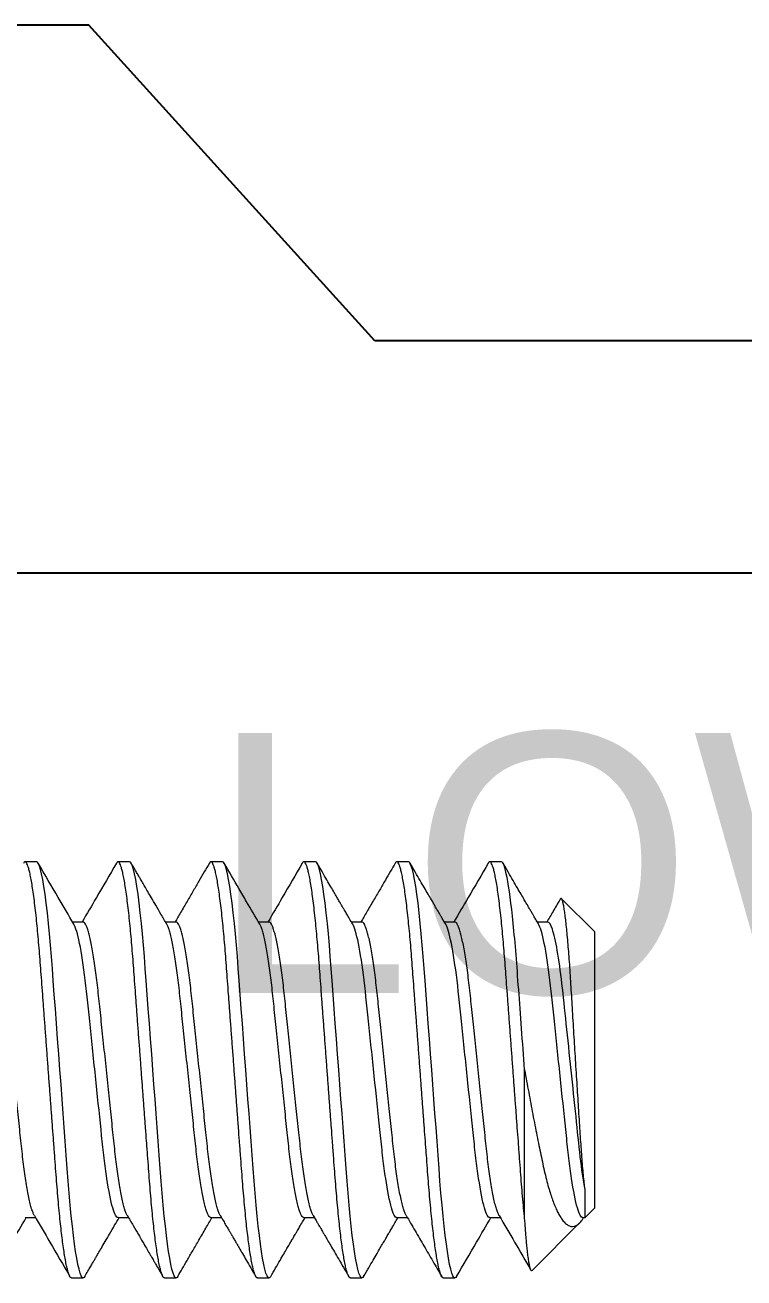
# Model space of a CAD drawing. Header units: inches. Extents: x -1 to 66.5, y -11.9 to 25.2.
# Drawn here: x 33.9906 to 34.1839, y -5.1037 to -4.7665 of the extents above; entities that cross this region are included whole.
import ezdxf

# ---------------------------------------------------------------- set-up
doc = ezdxf.new("R2010")
doc.units = ezdxf.units.IN
doc.header["$MEASUREMENT"] = 0
doc.linetypes.add('SLD-Solid', pattern=[0])
for name, color, linetype in [('45-1523-1', 80, 'Continuous'), ('Fastener', 134, 'Continuous'), ('Text', 50, 'Continuous')]:
    doc.layers.add(name, color=color, linetype=linetype)
doc.styles.get("Standard").update_dxf_attribs({"font": 'arial.ttf'})

msp = doc.modelspace()

# ---------------------------------------------------------------- linework, layer by layer
at = {"layer": '45-1523-1'}
for p, q in [((34.00769, -4.76647), (33.52069, -4.76647)), ((34.08469, -4.85147), (34.00769, -4.76647)), ((34.25369, -4.85147), (34.08469, -4.85147)), ((34.40069, -4.91397), (33.63469, -4.91397))]:
    msp.add_line(p, q, dxfattribs=at)
at = {"layer": 'Fastener', "linetype": 'SLD-Solid', "lineweight": 15}
for p, q in [((33.99369, -4.99167), (33.99057, -4.99167)), ((34.01869, -4.99167), (34.01557, -4.99167)), ((34.04369, -4.99167), (34.04057, -4.99167)), ((34.06869, -4.99167), (34.06557, -4.99167)), ((34.09369, -4.99167), (34.09057, -4.99167)), ((34.11869, -4.99167), (34.11557, -4.99167)), ((34.14369, -5.01042), (34.13487, -5.0016)), ((34.00619, -5.00791), (34.00337, -5.00791)), ((34.03119, -5.00791), (34.02837, -5.00791)), ((34.05619, -5.00791), (34.05337, -5.00791)), ((34.08119, -5.00791), (34.07837, -5.00791)), ((34.10619, -5.00791), (34.10337, -5.00791)), ((34.13119, -5.00791), (34.12837, -5.00791)), ((34.14369, -5.01042), (34.14369, -5.08492)), ((34.12494, -5.08763), (34.12494, -5.04767)), ((34.14118, -5.08744), (34.14118, -5.07988)), ((34.14118, -5.08744), (34.14369, -5.08492)), ((33.99057, -5.08744), (33.99339, -5.08744)), ((34.01557, -5.08744), (34.01839, -5.08744)), ((34.04057, -5.08744), (34.04339, -5.08744)), ((34.06557, -5.08744), (34.06839, -5.08744)), ((34.09057, -5.08744), (34.09339, -5.08744)), ((34.11557, -5.08744), (34.11839, -5.08744)), ((34.14057, -5.08744), (34.14118, -5.08744)), ((34.12694, -5.10167), (34.13974, -5.08888)), ((34.00307, -5.10367), (34.00619, -5.10367)), ((34.02807, -5.10367), (34.03119, -5.10367)), ((34.05307, -5.10367), (34.05619, -5.10367)), ((34.07807, -5.10367), (34.08119, -5.10367)), ((34.10307, -5.10367), (34.10619, -5.10367))]:
    msp.add_line(p, q, dxfattribs=at)
at = {"layer": 'Fastener', "linetype": 'SLD-Solid', "lineweight": 15, "flags": 128}
for points in [[(34.00663, -5.10326), (34.00644, -5.10355), (34.00619, -5.10367), (34.00593, -5.10354), (34.00566, -5.10311), (34.00537, -5.10238), (34.00508, -5.10135), (34.00477, -5.10002), (34.00447, -5.09839), (34.00417, -5.09659), (34.00388, -5.09454), (34.00358, -5.09226), (34.0033, -5.08977), (34.00301, -5.08709), (34.00272, -5.08407), (34.00244, -5.0809), (34.00217, -5.0776), (34.00192, -5.0742), (34.00165, -5.07063), (34.00137, -5.06688), (34.0011, -5.06321), (34.00082, -5.05943), (34.00053, -5.05556), (34.00024, -5.05163), (33.99994, -5.04767), (33.99963, -5.04348), (33.99932, -5.03932), (33.99902, -5.03523), (33.99872, -5.03124), (33.99843, -5.02738), (33.99816, -5.02368), (33.99791, -5.02036), (33.99767, -5.01718), (33.99741, -5.01408), (33.99715, -5.0111), (33.99687, -5.00826), (33.99657, -5.00542), (33.99627, -5.0028), (33.99595, -5.00042), (33.99564, -4.9983), (33.99533, -4.99646), (33.99502, -4.99492), (33.99474, -4.99373), (33.99446, -4.99282), (33.99419, -4.99218), (33.99394, -4.9918), (33.99369, -4.99167), (33.99369, -4.99167)], [(34.03163, -5.10326), (34.03144, -5.10355), (34.03119, -5.10367), (34.03093, -5.10354), (34.03066, -5.10311), (34.03037, -5.10238), (34.03008, -5.10135), (34.02977, -5.10002), (34.02947, -5.09839), (34.02917, -5.09659), (34.02888, -5.09454), (34.02858, -5.09226), (34.0283, -5.08977), (34.02801, -5.08709), (34.02772, -5.08407), (34.02744, -5.0809), (34.02717, -5.0776), (34.02692, -5.0742), (34.02665, -5.07063), (34.02637, -5.06688), (34.0261, -5.06321), (34.02582, -5.05943), (34.02553, -5.05556), (34.02524, -5.05163), (34.02494, -5.04767), (34.02463, -5.04348), (34.02432, -5.03932), (34.02402, -5.03523), (34.02372, -5.03124), (34.02343, -5.02738), (34.02316, -5.02368), (34.02291, -5.02036), (34.02267, -5.01718), (34.02241, -5.01408), (34.02215, -5.0111), (34.02187, -5.00826), (34.02157, -5.00542), (34.02127, -5.0028), (34.02095, -5.00042), (34.02064, -4.9983), (34.02033, -4.99646), (34.02002, -4.99492), (34.01974, -4.99373), (34.01946, -4.99282), (34.01919, -4.99218), (34.01894, -4.9918), (34.01869, -4.99167), (34.01869, -4.99167)], [(34.05663, -5.10326), (34.05644, -5.10355), (34.05619, -5.10367), (34.05593, -5.10354), (34.05566, -5.10311), (34.05537, -5.10238), (34.05508, -5.10135), (34.05477, -5.10002), (34.05447, -5.09839), (34.05417, -5.09659), (34.05388, -5.09454), (34.05358, -5.09226), (34.0533, -5.08977), (34.05301, -5.08709), (34.05272, -5.08407), (34.05244, -5.0809), (34.05217, -5.0776), (34.05192, -5.0742), (34.05165, -5.07063), (34.05137, -5.06688), (34.0511, -5.06321), (34.05082, -5.05943), (34.05053, -5.05556), (34.05024, -5.05163), (34.04994, -5.04767), (34.04963, -5.04348), (34.04932, -5.03932), (34.04902, -5.03523), (34.04872, -5.03124), (34.04843, -5.02738), (34.04816, -5.02368), (34.04791, -5.02036), (34.04767, -5.01718), (34.04741, -5.01408), (34.04715, -5.0111), (34.04687, -5.00826), (34.04657, -5.00542), (34.04627, -5.0028), (34.04595, -5.00042), (34.04564, -4.9983), (34.04533, -4.99646), (34.04502, -4.99492), (34.04474, -4.99373), (34.04446, -4.99282), (34.04419, -4.99218), (34.04394, -4.9918), (34.04369, -4.99167), (34.04369, -4.99167)], [(34.08163, -5.10326), (34.08144, -5.10355), (34.08119, -5.10367), (34.08093, -5.10354), (34.08066, -5.10311), (34.08037, -5.10238), (34.08008, -5.10135), (34.07977, -5.10002), (34.07947, -5.09839), (34.07917, -5.09659), (34.07888, -5.09454), (34.07858, -5.09226), (34.0783, -5.08977), (34.07801, -5.08709), (34.07772, -5.08407), (34.07744, -5.0809), (34.07717, -5.0776), (34.07692, -5.0742), (34.07665, -5.07063), (34.07637, -5.06688), (34.0761, -5.06321), (34.07582, -5.05943), (34.07553, -5.05556), (34.07524, -5.05163), (34.07494, -5.04767), (34.07463, -5.04348), (34.07432, -5.03932), (34.07402, -5.03523), (34.07372, -5.03124), (34.07343, -5.02738), (34.07316, -5.02368), (34.07291, -5.02036), (34.07267, -5.01718), (34.07241, -5.01408), (34.07215, -5.0111), (34.07187, -5.00826), (34.07157, -5.00542), (34.07127, -5.0028), (34.07095, -5.00042), (34.07064, -4.9983), (34.07033, -4.99646), (34.07002, -4.99492), (34.06974, -4.99373), (34.06946, -4.99282), (34.06919, -4.99218), (34.06894, -4.9918), (34.06869, -4.99167), (34.06869, -4.99167)], [(34.10663, -5.10326), (34.10644, -5.10355), (34.10619, -5.10367), (34.10593, -5.10354), (34.10566, -5.10311), (34.10537, -5.10238), (34.10508, -5.10135), (34.10477, -5.10002), (34.10447, -5.09839), (34.10417, -5.09659), (34.10388, -5.09454), (34.10358, -5.09226), (34.1033, -5.08977), (34.10301, -5.08709), (34.10272, -5.08407), (34.10244, -5.0809), (34.10217, -5.0776), (34.10192, -5.0742), (34.10165, -5.07063), (34.10137, -5.06688), (34.1011, -5.06321), (34.10082, -5.05943), (34.10053, -5.05556), (34.10024, -5.05163), (34.09994, -5.04767), (34.09963, -5.04348), (34.09932, -5.03932), (34.09902, -5.03523), (34.09872, -5.03124), (34.09843, -5.02738), (34.09816, -5.02368), (34.09791, -5.02036), (34.09767, -5.01718), (34.09741, -5.01408), (34.09715, -5.0111), (34.09687, -5.00826), (34.09657, -5.00542), (34.09627, -5.0028), (34.09595, -5.00042), (34.09564, -4.9983), (34.09533, -4.99646), (34.09502, -4.99492), (34.09474, -4.99373), (34.09446, -4.99282), (34.09419, -4.99218), (34.09394, -4.9918), (34.09369, -4.99167), (34.09369, -4.99167)]]:
    msp.add_lwpolyline(points, dxfattribs=at)
at = {"layer": 'Fastener', "linetype": 'SLD-Solid', "lineweight": 15}
for points, knots in [([(34.00307, -5.10367), (34.00298, -5.10365), (34.00281, -5.10359), (34.00253, -5.10315), (34.00225, -5.10243), (34.00195, -5.1014), (34.00165, -5.10007), (34.00135, -5.09847), (34.00105, -5.09663), (34.00075, -5.09458), (34.00046, -5.0923), (34.00017, -5.08981), (33.99988, -5.08708), (33.9996, -5.08412), (33.99932, -5.08094), (33.99905, -5.07764), (33.99879, -5.07421), (33.99853, -5.07063), (33.99825, -5.06695), (33.99797, -5.06321), (33.99769, -5.05943), (33.9974, -5.05556), (33.99711, -5.05163), (33.99681, -5.0476), (33.99651, -5.04348), (33.9962, -5.03932), (33.99589, -5.03523), (33.99559, -5.03124), (33.99531, -5.02738), (33.99504, -5.02375), (33.99478, -5.02034), (33.99454, -5.01714), (33.99429, -5.01404), (33.99402, -5.01106), (33.99374, -5.00816), (33.99345, -5.00538), (33.99314, -5.00276), (33.99283, -5.00038), (33.99252, -4.99826), (33.99221, -4.99642), (33.9919, -4.9949), (33.99161, -4.99369), (33.99134, -4.99278), (33.99107, -4.99214), (33.99081, -4.99176), (33.99056, -4.99164), (33.99034, -4.99173), (33.99019, -4.99199), (33.99013, -4.99209)], [0, 0, 0, 0, 0.021672, 0.043705, 0.066051, 0.088655, 0.111459, 0.134401, 0.156102, 0.177815, 0.199485, 0.221057, 0.24248, 0.26498, 0.287198, 0.309083, 0.33066, 0.352493, 0.374667, 0.39584, 0.417224, 0.438769, 0.460423, 0.482131, 0.505153, 0.52811, 0.550937, 0.573573, 0.595959, 0.618041, 0.638536, 0.658903, 0.679585, 0.700559, 0.721781, 0.744507, 0.767398, 0.79039, 0.81342, 0.836422, 0.859332, 0.88079, 0.902059, 0.923089, 0.943837, 0.964261, 0.985933, 1, 1, 1, 1]), ([(34.0037, -5.00847), (34.0023, -5.00608), (33.9991, -5.00061), (33.99592, -4.99514), (33.99413, -4.99206)], [0, 0, 0, 0, 0.437786, 1, 1, 1, 1]), ([(34.01513, -4.99206), (34.01334, -4.99514), (34.01027, -5.00043), (34.00718, -5.0057), (34.00589, -5.00791)], [0, 0, 0, 0, 0.581692, 1, 1, 1, 1]), ([(34.02807, -5.10367), (34.02798, -5.10365), (34.02781, -5.10359), (34.02753, -5.10315), (34.02725, -5.10243), (34.02695, -5.1014), (34.02665, -5.10007), (34.02635, -5.09847), (34.02605, -5.09663), (34.02575, -5.09458), (34.02546, -5.0923), (34.02517, -5.08981), (34.02488, -5.08708), (34.0246, -5.08412), (34.02432, -5.08094), (34.02405, -5.07764), (34.02379, -5.07421), (34.02353, -5.07063), (34.02325, -5.06695), (34.02297, -5.06321), (34.02269, -5.05943), (34.0224, -5.05556), (34.02211, -5.05163), (34.02181, -5.0476), (34.02151, -5.04348), (34.0212, -5.03932), (34.02089, -5.03523), (34.02059, -5.03124), (34.02031, -5.02738), (34.02004, -5.02375), (34.01978, -5.02034), (34.01954, -5.01714), (34.01929, -5.01404), (34.01902, -5.01106), (34.01874, -5.00816), (34.01845, -5.00538), (34.01814, -5.00276), (34.01783, -5.00038), (34.01752, -4.99826), (34.01721, -4.99642), (34.0169, -4.9949), (34.01661, -4.99369), (34.01634, -4.99278), (34.01607, -4.99214), (34.01581, -4.99176), (34.01556, -4.99164), (34.01534, -4.99173), (34.01519, -4.99199), (34.01513, -4.9921)], [0, 0, 0, 0, 0.0216622, 0.0436858, 0.0660217, 0.0886155, 0.1114092, 0.1343411, 0.1560326, 0.1777356, 0.1993956, 0.2209583, 0.2423712, 0.2648613, 0.2870698, 0.3089442, 0.3305122, 0.3523351, 0.3744988, 0.3956628, 0.4170373, 0.4385726, 0.4602164, 0.4819148, 0.5049266, 0.5278731, 0.5506904, 0.5733164, 0.5956925, 0.6177639, 0.6382504, 0.6586077, 0.6792808, 0.7002456, 0.7214582, 0.7441736, 0.767054, 0.7900364, 0.8130562, 0.8360479, 0.8589468, 0.8803957, 0.9016549, 0.9226761, 0.9434146, 0.9638292, 0.9854913, 1, 1, 1, 1]), ([(34.0287, -5.00847), (34.02817, -5.00757), (34.02718, -5.00588), (34.02579, -5.0035), (34.0246, -5.00146), (34.02361, -4.99976), (34.02286, -4.99848), (34.02234, -4.99757), (34.02195, -4.99691), (34.02157, -4.99625), (34.02111, -4.99546), (34.02054, -4.99449), (34.01987, -4.99334), (34.01939, -4.99251), (34.01913, -4.99206)], [0, 0, 0, 0, 0.16532, 0.310169, 0.434496, 0.538252, 0.621396, 0.668147, 0.704366, 0.741381, 0.789447, 0.848567, 0.918749, 1, 1, 1, 1]), ([(34.04013, -4.99206), (34.03968, -4.99283), (34.03875, -4.99443), (34.03731, -4.99691), (34.03577, -4.99956), (34.03412, -5.00238), (34.03248, -5.00518), (34.03139, -5.00705), (34.03089, -5.00791)], [0, 0, 0, 0, 0.145435, 0.301784, 0.469011, 0.647072, 0.835922, 1, 1, 1, 1]), ([(34.05307, -5.10367), (34.05298, -5.10365), (34.05281, -5.10359), (34.05253, -5.10315), (34.05225, -5.10243), (34.05195, -5.1014), (34.05165, -5.10007), (34.05135, -5.09847), (34.05105, -5.09663), (34.05075, -5.09458), (34.05046, -5.0923), (34.05017, -5.08981), (34.04988, -5.08708), (34.0496, -5.08412), (34.04932, -5.08094), (34.04905, -5.07764), (34.04879, -5.07421), (34.04853, -5.07063), (34.04825, -5.06695), (34.04797, -5.06321), (34.04769, -5.05943), (34.0474, -5.05556), (34.04711, -5.05163), (34.04681, -5.0476), (34.04651, -5.04348), (34.0462, -5.03932), (34.04589, -5.03523), (34.04559, -5.03124), (34.04531, -5.02738), (34.04504, -5.02375), (34.04478, -5.02034), (34.04454, -5.01714), (34.04429, -5.01404), (34.04402, -5.01106), (34.04374, -5.00816), (34.04345, -5.00538), (34.04314, -5.00276), (34.04283, -5.00038), (34.04252, -4.99826), (34.04221, -4.99642), (34.0419, -4.9949), (34.04161, -4.99369), (34.04134, -4.99278), (34.04107, -4.99214), (34.04081, -4.99176), (34.04056, -4.99164), (34.04034, -4.99173), (34.04019, -4.99199), (34.04013, -4.9921)], [0, 0, 0, 0, 0.021663, 0.043687, 0.066023, 0.088618, 0.111412, 0.134344, 0.156036, 0.17774, 0.1994, 0.220963, 0.242377, 0.264867, 0.287076, 0.308951, 0.33052, 0.352343, 0.374507, 0.395672, 0.417047, 0.438583, 0.460227, 0.481926, 0.504938, 0.527885, 0.550703, 0.57333, 0.595706, 0.617778, 0.638265, 0.658623, 0.679296, 0.700262, 0.721475, 0.744191, 0.767072, 0.790055, 0.813075, 0.836067, 0.858967, 0.880416, 0.901676, 0.922697, 0.943436, 0.963851, 0.985514, 1, 1, 1, 1]), ([(34.0537, -5.00847), (34.05252, -5.00645), (34.05065, -5.00326), (34.04746, -4.99779), (34.04545, -4.99434), (34.04413, -4.99206)], [0, 0, 0, 0, 0.3697537, 0.5844772, 1, 1, 1, 1]), ([(34.06513, -4.99206), (34.06334, -4.99514), (34.06026, -5.00043), (34.05718, -5.00571), (34.05589, -5.00791)], [0, 0, 0, 0, 0.582332, 1, 1, 1, 1]), ([(34.07807, -5.10367), (34.07798, -5.10365), (34.07781, -5.10359), (34.07753, -5.10315), (34.07725, -5.10243), (34.07695, -5.1014), (34.07665, -5.10007), (34.07635, -5.09847), (34.07605, -5.09663), (34.07575, -5.09458), (34.07546, -5.0923), (34.07517, -5.08981), (34.07488, -5.08708), (34.0746, -5.08412), (34.07432, -5.08094), (34.07405, -5.07764), (34.07379, -5.07421), (34.07353, -5.07063), (34.07325, -5.06695), (34.07297, -5.06321), (34.07269, -5.05943), (34.0724, -5.05556), (34.07211, -5.05163), (34.07181, -5.0476), (34.07151, -5.04348), (34.0712, -5.03932), (34.07089, -5.03523), (34.07059, -5.03124), (34.07031, -5.02738), (34.07004, -5.02375), (34.06978, -5.02034), (34.06954, -5.01714), (34.06929, -5.01404), (34.06902, -5.01106), (34.06874, -5.00816), (34.06845, -5.00538), (34.06814, -5.00276), (34.06783, -5.00038), (34.06752, -4.99826), (34.06721, -4.99642), (34.0669, -4.9949), (34.06661, -4.99369), (34.06634, -4.99278), (34.06607, -4.99214), (34.06581, -4.99176), (34.06556, -4.99164), (34.06534, -4.99173), (34.06519, -4.99199), (34.06513, -4.99209)], [0, 0, 0, 0, 0.021664, 0.04369, 0.066027, 0.088623, 0.111419, 0.134353, 0.156046, 0.177751, 0.199413, 0.220977, 0.242392, 0.264884, 0.287094, 0.308971, 0.330541, 0.352365, 0.374531, 0.395697, 0.417073, 0.43861, 0.460256, 0.481956, 0.50497, 0.527919, 0.550738, 0.573366, 0.595744, 0.617817, 0.638305, 0.658664, 0.679339, 0.700306, 0.72152, 0.744238, 0.76712, 0.790104, 0.813126, 0.83612, 0.859021, 0.880472, 0.901733, 0.922756, 0.943496, 0.963912, 0.985576, 1, 1, 1, 1]), ([(34.0787, -5.00847), (34.07841, -5.00798), (34.07788, -5.00707), (34.07715, -5.00582), (34.07655, -5.0048), (34.07609, -5.00401), (34.07576, -5.00345), (34.07552, -5.00303), (34.07528, -5.00262), (34.07491, -5.002), (34.07438, -5.00108), (34.07365, -4.99983), (34.07276, -4.9983), (34.0717, -4.99647), (34.07047, -4.99436), (34.0696, -4.99286), (34.06913, -4.99206)], [0, 0, 0, 0, 0.090507, 0.166868, 0.229061, 0.277066, 0.31087, 0.331055, 0.353774, 0.386293, 0.444906, 0.520961, 0.614476, 0.72547, 0.853968, 1, 1, 1, 1]), ([(34.09013, -4.99206), (34.08971, -4.99278), (34.08883, -4.9943), (34.08743, -4.9967), (34.08591, -4.99932), (34.08424, -5.00217), (34.08256, -5.00506), (34.08142, -5.007), (34.08089, -5.00791)], [0, 0, 0, 0, 0.1364762, 0.287464, 0.4529202, 0.6327932, 0.8270283, 1, 1, 1, 1]), ([(34.10307, -5.10367), (34.10298, -5.10365), (34.10281, -5.10359), (34.10253, -5.10315), (34.10225, -5.10243), (34.10195, -5.1014), (34.10165, -5.10007), (34.10135, -5.09847), (34.10105, -5.09663), (34.10075, -5.09458), (34.10046, -5.0923), (34.10017, -5.08981), (34.09988, -5.08708), (34.0996, -5.08412), (34.09932, -5.08094), (34.09905, -5.07764), (34.09879, -5.07421), (34.09853, -5.07063), (34.09825, -5.06695), (34.09797, -5.06321), (34.09769, -5.05943), (34.0974, -5.05556), (34.09711, -5.05163), (34.09681, -5.0476), (34.09651, -5.04348), (34.0962, -5.03932), (34.09589, -5.03523), (34.09559, -5.03124), (34.09531, -5.02738), (34.09504, -5.02375), (34.09478, -5.02034), (34.09454, -5.01714), (34.09429, -5.01404), (34.09402, -5.01106), (34.09374, -5.00816), (34.09345, -5.00538), (34.09314, -5.00276), (34.09283, -5.00038), (34.09252, -4.99826), (34.09221, -4.99642), (34.0919, -4.9949), (34.09161, -4.99369), (34.09134, -4.99278), (34.09107, -4.99214), (34.09081, -4.99176), (34.09056, -4.99164), (34.09034, -4.99173), (34.09019, -4.99199), (34.09013, -4.99209)], [0, 0, 0, 0, 0.021665, 0.043691, 0.06603, 0.088627, 0.111423, 0.134358, 0.156052, 0.177758, 0.199421, 0.220986, 0.242402, 0.264895, 0.287106, 0.308983, 0.330554, 0.352379, 0.374546, 0.395712, 0.41709, 0.438628, 0.460274, 0.481975, 0.50499, 0.527939, 0.550759, 0.573388, 0.595767, 0.617841, 0.63833, 0.65869, 0.679366, 0.700333, 0.721549, 0.744267, 0.76715, 0.790135, 0.813158, 0.836153, 0.859054, 0.880506, 0.901768, 0.922792, 0.943533, 0.96395, 0.985615, 1, 1, 1, 1]), ([(34.1037, -5.00848), (34.10349, -5.00811), (34.1031, -5.00745), (34.10258, -5.00656), (34.10218, -5.00588), (34.10188, -5.00536), (34.10162, -5.00492), (34.10134, -5.00443), (34.10097, -5.00381), (34.10047, -5.00294), (34.0998, -5.00179), (34.09894, -5.00032), (34.09794, -4.99861), (34.0968, -4.99664), (34.09551, -4.99444), (34.09461, -4.99288), (34.09413, -4.99206)], [0, 0, 0, 0, 0.066419, 0.120613, 0.162564, 0.192262, 0.214408, 0.243843, 0.281656, 0.327852, 0.402497, 0.492069, 0.596584, 0.716061, 0.850524, 1, 1, 1, 1]), ([(34.11513, -4.99206), (34.11334, -4.99514), (34.11026, -5.00043), (34.10718, -5.00571), (34.10589, -5.00791)], [0, 0, 0, 0, 0.582178, 1, 1, 1, 1]), ([(34.12494, -5.08763), (34.12492, -5.08745), (34.12481, -5.08631), (34.1246, -5.08412), (34.12432, -5.08094), (34.12405, -5.07764), (34.12379, -5.07421), (34.12353, -5.07063), (34.12325, -5.06695), (34.12297, -5.06321), (34.12269, -5.05943), (34.1224, -5.05556), (34.12211, -5.05163), (34.12181, -5.0476), (34.12151, -5.04348), (34.1212, -5.03932), (34.12089, -5.03523), (34.12059, -5.03124), (34.12031, -5.02738), (34.12004, -5.02375), (34.11978, -5.02034), (34.11954, -5.01714), (34.11929, -5.01404), (34.11902, -5.01106), (34.11874, -5.00816), (34.11845, -5.00538), (34.11814, -5.00276), (34.11783, -5.00038), (34.11752, -4.99826), (34.11721, -4.99642), (34.1169, -4.9949), (34.11661, -4.99369), (34.11634, -4.99278), (34.11607, -4.99214), (34.11581, -4.99176), (34.11556, -4.99164), (34.11534, -4.99173), (34.11519, -4.99199), (34.11513, -4.99209)], [0, 0, 0, 0, 0.005512, 0.035036, 0.06419, 0.092905, 0.121218, 0.149866, 0.178961, 0.206744, 0.234803, 0.263073, 0.291486, 0.31997, 0.350178, 0.380301, 0.410254, 0.439956, 0.46933, 0.498304, 0.525197, 0.551921, 0.579059, 0.606581, 0.634427, 0.664247, 0.694283, 0.724452, 0.754671, 0.784853, 0.814914, 0.84307, 0.870978, 0.898573, 0.925798, 0.952597, 0.981033, 1, 1, 1, 1]), ([(34.12494, -5.04767), (34.12438, -5.04017), (34.12383, -5.03269), (34.12309, -5.02272), (34.12286, -5.01964), (34.12239, -5.01372), (34.12214, -5.01088), (34.12134, -5.00302), (34.12077, -4.99871), (34.11967, -4.99304), (34.11914, -4.99167), (34.11869, -4.99167)], [0, 0, 0, 0, 0.25, 0.25, 0.375, 0.375, 0.5, 0.5, 0.75, 0.75, 1, 1, 1, 1]), ([(34.1287, -5.00848), (34.12849, -5.00811), (34.1281, -5.00745), (34.12758, -5.00656), (34.12718, -5.00587), (34.12688, -5.00536), (34.12662, -5.00492), (34.12633, -5.00443), (34.12597, -5.00381), (34.12547, -5.00294), (34.12479, -5.00179), (34.12394, -5.00032), (34.12294, -4.9986), (34.12179, -4.99664), (34.12051, -4.99443), (34.1196, -4.99288), (34.11913, -4.99206)], [0, 0, 0, 0, 0.066473, 0.120704, 0.162677, 0.192378, 0.214515, 0.24394, 0.281743, 0.327929, 0.40256, 0.492117, 0.596618, 0.716083, 0.850534, 1, 1, 1, 1]), ([(34.13449, -5.00175), (34.13447, -5.00179), (34.13383, -5.00288), (34.13263, -5.00494), (34.13145, -5.00695), (34.13089, -5.00791)], [0, 0, 0, 0, 0.019031, 0.532053, 1, 1, 1, 1]), ([(34.14118, -5.07988), (34.14111, -5.07928), (34.14096, -5.07807), (34.14075, -5.07595), (34.14054, -5.07363), (34.14034, -5.07109), (34.14015, -5.06841), (34.13996, -5.06558), (34.13977, -5.0626), (34.13956, -5.05946), (34.13935, -5.0562), (34.13914, -5.05282), (34.13892, -5.04935), (34.13869, -5.04583), (34.13848, -5.04231), (34.13826, -5.03879), (34.13805, -5.03528), (34.13784, -5.03184), (34.13764, -5.02853), (34.13745, -5.02534), (34.13726, -5.02225), (34.13706, -5.01928), (34.13685, -5.01648), (34.13664, -5.01385), (34.13642, -5.01142), (34.13621, -5.0092), (34.13599, -5.00724), (34.13577, -5.00553), (34.13555, -5.0041), (34.13534, -5.00297), (34.13514, -5.00216), (34.13494, -5.00166), (34.13475, -5.00149), (34.1346, -5.00153), (34.13452, -5.00172), (34.1345, -5.00176)], [0, 0, 0, 0, 0.028588, 0.057177, 0.086596, 0.116014, 0.144597, 0.173183, 0.202523, 0.231862, 0.261804, 0.291745, 0.322524, 0.353303, 0.383796, 0.414288, 0.445666, 0.477044, 0.507536, 0.538029, 0.569354, 0.60068, 0.632185, 0.66369, 0.696057, 0.728425, 0.760822, 0.793219, 0.826557, 0.859895, 0.892292, 0.924689, 0.957999, 0.991312, 1, 1, 1, 1]), ([(33.99306, -5.08687), (33.99305, -5.08687), (33.99294, -5.08671), (33.9927, -5.08613), (33.99234, -5.0851), (33.99197, -5.08374), (33.9916, -5.0821), (33.99123, -5.0802), (33.99087, -5.07806), (33.99051, -5.07569), (33.99016, -5.07312), (33.98983, -5.07038), (33.98952, -5.06751), (33.9892, -5.06449), (33.98887, -5.06133), (33.98853, -5.05804), (33.98817, -5.05465), (33.98781, -5.05118), (33.98744, -5.04765), (33.98707, -5.0441), (33.9867, -5.04057), (33.98634, -5.03713), (33.98599, -5.03381), (33.98566, -5.03066), (33.98535, -5.02768), (33.98504, -5.02487), (33.98471, -5.02218), (33.98437, -5.01963), (33.98401, -5.01724), (33.98364, -5.01507), (33.98327, -5.01315), (33.98289, -5.01151), (33.98252, -5.01018), (33.98217, -5.00915), (33.98183, -5.00843), (33.9815, -5.00799), (33.98129, -5.00794), (33.98119, -5.00791)], [0, 0, 0, 0, 0.0010897, 0.0306482, 0.0605629, 0.0907179, 0.120451, 0.1501805, 0.1797884, 0.2091597, 0.2387083, 0.2677911, 0.2963118, 0.3248609, 0.3539682, 0.3830053, 0.4123854, 0.4419987, 0.4717301, 0.5020009, 0.5321472, 0.5620474, 0.5915862, 0.6206567, 0.6486598, 0.6766978, 0.7052753, 0.7343004, 0.7642079, 0.7943585, 0.8246308, 0.8549001, 0.8850419, 0.9144043, 0.9434173, 0.9719797, 1, 1, 1, 1]), ([(34.01557, -5.08744), (34.01514, -5.08744), (34.01465, -5.08658), (34.01361, -5.08298), (34.01307, -5.08024), (34.01231, -5.07518), (34.01206, -5.07334), (34.0116, -5.06946), (34.01139, -5.06746), (34.01072, -5.06105), (34.01021, -5.05619), (34.00916, -5.04618), (34.00862, -5.04105), (34.00763, -5.0316), (34.00722, -5.0274), (34.00629, -5.01971), (34.00576, -5.01627), (34.00471, -5.01105), (34.00418, -5.00929), (34.0037, -5.00847)], [0, 0, 0, 0, 0.125, 0.125, 0.25, 0.25, 0.3125, 0.3125, 0.375, 0.375, 0.5, 0.5, 0.625, 0.625, 0.75, 0.75, 0.875, 0.875, 1, 1, 1, 1]), ([(34.01806, -5.08687), (34.01805, -5.08687), (34.01794, -5.08671), (34.0177, -5.08613), (34.01734, -5.0851), (34.01697, -5.08374), (34.0166, -5.0821), (34.01623, -5.0802), (34.01587, -5.07806), (34.01551, -5.07569), (34.01516, -5.07312), (34.01483, -5.07038), (34.01452, -5.06751), (34.0142, -5.06449), (34.01387, -5.06133), (34.01353, -5.05804), (34.01317, -5.05465), (34.01281, -5.05118), (34.01244, -5.04765), (34.01207, -5.0441), (34.0117, -5.04057), (34.01134, -5.03713), (34.01099, -5.03381), (34.01066, -5.03066), (34.01035, -5.02768), (34.01004, -5.02487), (34.00971, -5.02218), (34.00937, -5.01963), (34.00901, -5.01724), (34.00864, -5.01507), (34.00827, -5.01315), (34.00789, -5.01151), (34.00752, -5.01018), (34.00717, -5.00915), (34.00683, -5.00843), (34.0065, -5.00799), (34.00629, -5.00794), (34.00619, -5.00791)], [0, 0, 0, 0, 0.00117, 0.030726, 0.060638, 0.090791, 0.120522, 0.150249, 0.179854, 0.209223, 0.238769, 0.26785, 0.296368, 0.324915, 0.35402, 0.383055, 0.412433, 0.442044, 0.471773, 0.502041, 0.532185, 0.562083, 0.591619, 0.620687, 0.648688, 0.676724, 0.705299, 0.734322, 0.764227, 0.794375, 0.824645, 0.854912, 0.885051, 0.914411, 0.943422, 0.971982, 1, 1, 1, 1]), ([(34.04057, -5.08744), (34.04046, -5.08741), (34.04025, -5.08735), (34.03992, -5.0869), (34.03957, -5.08615), (34.03921, -5.0851), (34.03884, -5.08374), (34.03847, -5.0821), (34.03811, -5.0802), (34.03774, -5.07806), (34.03738, -5.07569), (34.03704, -5.07312), (34.03671, -5.07038), (34.03639, -5.06751), (34.03608, -5.06449), (34.03575, -5.06133), (34.0354, -5.05804), (34.03505, -5.05465), (34.03468, -5.05118), (34.03431, -5.04765), (34.03394, -5.0441), (34.03357, -5.04057), (34.03321, -5.03713), (34.03286, -5.03381), (34.03253, -5.03066), (34.03222, -5.02768), (34.03192, -5.02487), (34.03159, -5.02218), (34.03125, -5.01963), (34.03089, -5.01724), (34.03052, -5.01507), (34.03014, -5.01315), (34.02977, -5.01151), (34.0294, -5.01017), (34.02904, -5.00917), (34.02881, -5.00862), (34.0287, -5.00847), (34.0287, -5.00847)], [0, 0, 0, 0, 0.028534, 0.057627, 0.087185, 0.117098, 0.147252, 0.176984, 0.206712, 0.236319, 0.265689, 0.295236, 0.324318, 0.352837, 0.381385, 0.410491, 0.439527, 0.468906, 0.498518, 0.528248, 0.558518, 0.588663, 0.618562, 0.6481, 0.677169, 0.705171, 0.733208, 0.761784, 0.790808, 0.820714, 0.850864, 0.881135, 0.911403, 0.941543, 0.970905, 0.999916, 1, 1, 1, 1]), ([(34.04306, -5.08687), (34.04305, -5.08686), (34.04294, -5.08671), (34.0427, -5.08613), (34.04234, -5.0851), (34.04197, -5.08374), (34.0416, -5.0821), (34.04123, -5.0802), (34.04087, -5.07806), (34.04051, -5.07569), (34.04016, -5.07312), (34.03983, -5.07038), (34.03952, -5.06751), (34.0392, -5.06449), (34.03887, -5.06133), (34.03853, -5.05804), (34.03817, -5.05465), (34.03781, -5.05118), (34.03744, -5.04765), (34.03707, -5.0441), (34.0367, -5.04057), (34.03634, -5.03713), (34.03599, -5.03381), (34.03566, -5.03066), (34.03535, -5.02768), (34.03504, -5.02487), (34.03471, -5.02218), (34.03437, -5.01963), (34.03401, -5.01724), (34.03364, -5.01507), (34.03327, -5.01315), (34.03289, -5.01151), (34.03252, -5.01018), (34.03217, -5.00915), (34.03183, -5.00843), (34.0315, -5.00799), (34.03129, -5.00794), (34.03119, -5.00791)], [0, 0, 0, 0, 0.0010764, 0.0306353, 0.0605503, 0.0907057, 0.1204392, 0.1501691, 0.1797775, 0.2091491, 0.2386982, 0.2677813, 0.2963024, 0.3248519, 0.3539596, 0.3829971, 0.4123776, 0.4419913, 0.471723, 0.5019943, 0.532141, 0.5620416, 0.5915808, 0.6206516, 0.6486552, 0.6766935, 0.7052713, 0.7342969, 0.7642047, 0.7943558, 0.8246285, 0.8548982, 0.8850404, 0.9144031, 0.9434165, 0.9719793, 1, 1, 1, 1]), ([(34.06557, -5.08744), (34.06546, -5.08741), (34.06525, -5.08735), (34.06492, -5.0869), (34.06457, -5.08615), (34.06421, -5.0851), (34.06384, -5.08374), (34.06347, -5.0821), (34.06311, -5.0802), (34.06274, -5.07806), (34.06238, -5.07569), (34.06204, -5.07312), (34.06171, -5.07038), (34.06139, -5.06751), (34.06108, -5.06449), (34.06075, -5.06133), (34.0604, -5.05804), (34.06005, -5.05465), (34.05968, -5.05118), (34.05931, -5.04765), (34.05894, -5.0441), (34.05857, -5.04057), (34.05821, -5.03713), (34.05786, -5.03381), (34.05753, -5.03066), (34.05722, -5.02768), (34.05692, -5.02487), (34.05659, -5.02218), (34.05625, -5.01963), (34.05589, -5.01724), (34.05552, -5.01507), (34.05514, -5.01315), (34.05477, -5.01151), (34.0544, -5.01017), (34.05404, -5.00917), (34.05381, -5.00862), (34.0537, -5.00847), (34.0537, -5.00847)], [0, 0, 0, 0, 0.028533, 0.057627, 0.087184, 0.117097, 0.14725, 0.176982, 0.20671, 0.236316, 0.265686, 0.295233, 0.324315, 0.352834, 0.381381, 0.410487, 0.439523, 0.468901, 0.498513, 0.528243, 0.558512, 0.588657, 0.618556, 0.648093, 0.677162, 0.705164, 0.7332, 0.761776, 0.7908, 0.820706, 0.850855, 0.881126, 0.911394, 0.941534, 0.970895, 0.999906, 1, 1, 1, 1]), ([(34.06806, -5.08687), (34.06805, -5.08686), (34.06794, -5.08671), (34.0677, -5.08613), (34.06734, -5.0851), (34.06697, -5.08374), (34.0666, -5.0821), (34.06623, -5.0802), (34.06587, -5.07806), (34.06551, -5.07569), (34.06516, -5.07312), (34.06483, -5.07038), (34.06452, -5.06751), (34.0642, -5.06449), (34.06387, -5.06133), (34.06353, -5.05804), (34.06317, -5.05465), (34.06281, -5.05118), (34.06244, -5.04765), (34.06207, -5.0441), (34.0617, -5.04057), (34.06134, -5.03713), (34.06099, -5.03381), (34.06066, -5.03066), (34.06035, -5.02768), (34.06004, -5.02487), (34.05971, -5.02218), (34.05937, -5.01963), (34.05901, -5.01724), (34.05864, -5.01507), (34.05827, -5.01315), (34.05789, -5.01151), (34.05752, -5.01018), (34.05717, -5.00915), (34.05683, -5.00843), (34.0565, -5.00799), (34.05629, -5.00794), (34.05619, -5.00791)], [0, 0, 0, 0, 0.0010345, 0.0305946, 0.0605109, 0.0906676, 0.1204024, 0.1501335, 0.1797431, 0.2091159, 0.2386663, 0.2677506, 0.2962729, 0.3248236, 0.3539325, 0.3829712, 0.4123529, 0.4419679, 0.4717009, 0.5019734, 0.5321213, 0.5620232, 0.5915637, 0.6206357, 0.6486404, 0.67668, 0.705259, 0.7342857, 0.7641948, 0.7943472, 0.8246211, 0.8548921, 0.8850356, 0.9143996, 0.9434142, 0.9719781, 1, 1, 1, 1]), ([(34.09057, -5.08744), (34.09014, -5.08744), (34.08965, -5.08658), (34.08861, -5.08298), (34.08807, -5.08024), (34.08731, -5.07518), (34.08706, -5.07334), (34.0866, -5.06946), (34.08639, -5.06746), (34.08572, -5.06105), (34.08521, -5.05619), (34.08416, -5.04618), (34.08362, -5.04105), (34.08263, -5.0316), (34.08222, -5.0274), (34.08129, -5.01971), (34.08076, -5.01627), (34.07971, -5.01105), (34.07918, -5.00929), (34.0787, -5.00847)], [0, 0, 0, 0, 0.125, 0.125, 0.25, 0.25, 0.3125, 0.3125, 0.375, 0.375, 0.5, 0.5, 0.625, 0.625, 0.75, 0.75, 0.875, 0.875, 1, 1, 1, 1]), ([(34.09306, -5.08687), (34.09305, -5.08687), (34.09294, -5.08671), (34.0927, -5.08613), (34.09234, -5.0851), (34.09197, -5.08374), (34.0916, -5.0821), (34.09123, -5.0802), (34.09087, -5.07806), (34.09051, -5.07569), (34.09016, -5.07312), (34.08983, -5.07038), (34.08952, -5.06751), (34.0892, -5.06449), (34.08887, -5.06133), (34.08853, -5.05804), (34.08817, -5.05465), (34.08781, -5.05118), (34.08744, -5.04765), (34.08707, -5.0441), (34.0867, -5.04057), (34.08634, -5.03713), (34.08599, -5.03381), (34.08566, -5.03066), (34.08535, -5.02768), (34.08504, -5.02487), (34.08471, -5.02218), (34.08437, -5.01963), (34.08401, -5.01724), (34.08364, -5.01507), (34.08327, -5.01315), (34.08289, -5.01151), (34.08252, -5.01018), (34.08217, -5.00915), (34.08183, -5.00843), (34.0815, -5.00799), (34.08129, -5.00794), (34.08119, -5.00791)], [0, 0, 0, 0, 0.0010932, 0.0306516, 0.0605661, 0.090721, 0.120454, 0.1501834, 0.1797912, 0.2091624, 0.238711, 0.2677936, 0.2963142, 0.3248633, 0.3539704, 0.3830075, 0.4123874, 0.4420007, 0.4717319, 0.5020026, 0.5321488, 0.562049, 0.5915876, 0.620658, 0.6486611, 0.676699, 0.7052763, 0.7343013, 0.7642087, 0.7943593, 0.8246314, 0.8549006, 0.8850423, 0.9144046, 0.9434175, 0.9719798, 1, 1, 1, 1]), ([(34.11557, -5.08744), (34.11514, -5.08744), (34.11465, -5.08658), (34.11361, -5.08298), (34.11307, -5.08024), (34.11231, -5.07518), (34.11206, -5.07334), (34.1116, -5.06946), (34.11139, -5.06746), (34.11072, -5.06105), (34.11021, -5.05619), (34.10916, -5.04618), (34.10862, -5.04106), (34.10763, -5.03161), (34.10722, -5.0274), (34.10629, -5.01971), (34.10576, -5.01627), (34.10471, -5.01105), (34.10418, -5.00929), (34.1037, -5.00848)], [0, 0, 0, 0, 0.125, 0.125, 0.25, 0.25, 0.3125, 0.3125, 0.375, 0.375, 0.5, 0.5, 0.625, 0.625, 0.75, 0.75, 0.875, 0.875, 1, 1, 1, 1]), ([(34.11806, -5.08687), (34.11805, -5.08687), (34.11794, -5.08671), (34.1177, -5.08613), (34.11734, -5.0851), (34.11697, -5.08374), (34.1166, -5.0821), (34.11623, -5.0802), (34.11587, -5.07806), (34.11551, -5.07569), (34.11516, -5.07312), (34.11483, -5.07038), (34.11452, -5.06751), (34.1142, -5.06449), (34.11387, -5.06133), (34.11353, -5.05804), (34.11317, -5.05465), (34.11281, -5.05118), (34.11244, -5.04765), (34.11207, -5.0441), (34.1117, -5.04057), (34.11134, -5.03713), (34.11099, -5.03381), (34.11066, -5.03066), (34.11035, -5.02768), (34.11004, -5.02487), (34.10971, -5.02218), (34.10937, -5.01963), (34.10901, -5.01724), (34.10864, -5.01507), (34.10827, -5.01315), (34.10789, -5.01151), (34.10752, -5.01018), (34.10717, -5.00915), (34.10683, -5.00843), (34.1065, -5.00799), (34.10629, -5.00794), (34.10619, -5.00791)], [0, 0, 0, 0, 0.001158, 0.030715, 0.060627, 0.09078, 0.120511, 0.150239, 0.179845, 0.209214, 0.238761, 0.267841, 0.29636, 0.324907, 0.354012, 0.383048, 0.412426, 0.442037, 0.471766, 0.502035, 0.532179, 0.562077, 0.591614, 0.620683, 0.648684, 0.67672, 0.705295, 0.734319, 0.764224, 0.794373, 0.824643, 0.85491, 0.88505, 0.91441, 0.943421, 0.971982, 1, 1, 1, 1]), ([(34.14057, -5.08744), (34.14014, -5.08744), (34.13965, -5.08658), (34.13861, -5.08298), (34.13807, -5.08024), (34.13731, -5.07518), (34.13706, -5.07334), (34.1366, -5.06946), (34.13639, -5.06747), (34.13572, -5.06105), (34.13521, -5.05619), (34.13416, -5.04618), (34.13362, -5.04106), (34.13263, -5.03161), (34.13222, -5.0274), (34.13129, -5.01971), (34.13076, -5.01627), (34.12971, -5.01106), (34.12918, -5.00929), (34.1287, -5.00848)], [0, 0, 0, 0, 0.125, 0.125, 0.25, 0.25, 0.3125, 0.3125, 0.375, 0.375, 0.5, 0.5, 0.625, 0.625, 0.75, 0.75, 0.875, 0.875, 1, 1, 1, 1]), ([(34.14118, -5.07988), (34.14074, -5.07739), (34.1403, -5.07435), (34.13952, -5.06774), (34.13917, -5.06419), (34.13835, -5.0563), (34.1379, -5.05204), (34.13701, -5.04351), (34.13656, -5.03924), (34.13573, -5.03133), (34.13538, -5.02777), (34.1346, -5.02115), (34.13417, -5.0181), (34.13328, -5.01307), (34.13283, -5.0111), (34.13196, -5.00853), (34.13155, -5.00791), (34.13119, -5.00791)], [0, 0, 0, 0, 0.125, 0.125, 0.25, 0.25, 0.375, 0.375, 0.5, 0.5, 0.625, 0.625, 0.75, 0.75, 0.875, 0.875, 1, 1, 1, 1]), ([(34.12494, -5.04767), (34.12512, -5.04869), (34.12548, -5.05072), (34.12603, -5.05372), (34.12658, -5.0567), (34.12713, -5.05965), (34.12769, -5.06255), (34.12825, -5.06535), (34.12879, -5.06803), (34.12932, -5.07059), (34.12984, -5.07308), (34.13037, -5.07548), (34.13093, -5.07774), (34.13149, -5.07975), (34.13205, -5.08153), (34.13259, -5.08309), (34.13315, -5.08451), (34.13373, -5.08579), (34.13433, -5.08692), (34.135, -5.08797), (34.13575, -5.08886), (34.13657, -5.08952), (34.13741, -5.08985), (34.13821, -5.08984), (34.13897, -5.08953), (34.13968, -5.08898), (34.14029, -5.0883), (34.14069, -5.08766), (34.14083, -5.08744)], [0, 0, 0, 0, 0.03729, 0.074609, 0.111899, 0.150273, 0.188677, 0.22705, 0.264341, 0.30166, 0.33895, 0.377504, 0.416102, 0.454655, 0.488693, 0.522762, 0.5568, 0.592048, 0.62733, 0.662578, 0.708998, 0.755419, 0.803189, 0.85096, 0.892415, 0.93387, 0.976466, 1, 1, 1, 1]), ([(33.98163, -5.10329), (33.98342, -5.10021), (33.98649, -5.09492), (33.98958, -5.08964), (33.99087, -5.08744)], [0, 0, 0, 0, 0.582067, 1, 1, 1, 1]), ([(33.99306, -5.08687), (33.99446, -5.08927), (33.99766, -5.09474), (34.00084, -5.10021), (34.00263, -5.10329)], [0, 0, 0, 0, 0.4378096, 1, 1, 1, 1]), ([(34.00663, -5.10329), (34.00691, -5.10281), (34.00741, -5.10194), (34.00812, -5.10073), (34.0087, -5.09973), (34.0092, -5.09887), (34.0097, -5.09802), (34.01032, -5.09694), (34.01114, -5.09555), (34.01216, -5.0938), (34.01335, -5.09175), (34.01461, -5.0896), (34.01547, -5.08813), (34.01587, -5.08744)], [0, 0, 0, 0, 0.089254, 0.16547, 0.228658, 0.278826, 0.327947, 0.390075, 0.481807, 0.592248, 0.721364, 0.86911, 1, 1, 1, 1]), ([(34.01806, -5.08688), (34.01859, -5.08778), (34.01958, -5.08947), (34.02097, -5.09185), (34.02216, -5.09389), (34.02315, -5.09559), (34.02389, -5.09687), (34.02442, -5.09778), (34.02481, -5.09844), (34.02519, -5.0991), (34.02565, -5.09989), (34.02622, -5.10086), (34.02689, -5.10201), (34.02737, -5.10284), (34.02763, -5.10329)], [0, 0, 0, 0, 0.165311, 0.310153, 0.434475, 0.53823, 0.621376, 0.66813, 0.704352, 0.741372, 0.789441, 0.848564, 0.918748, 1, 1, 1, 1]), ([(34.03163, -5.10329), (34.03202, -5.10261), (34.03286, -5.10117), (34.03421, -5.09886), (34.03572, -5.09627), (34.03739, -5.09339), (34.03913, -5.09041), (34.04031, -5.0884), (34.04087, -5.08744)], [0, 0, 0, 0, 0.127438, 0.273001, 0.436645, 0.618309, 0.817931, 1, 1, 1, 1]), ([(34.04306, -5.08687), (34.04334, -5.08735), (34.04386, -5.08824), (34.04457, -5.08947), (34.04518, -5.0905), (34.04566, -5.09133), (34.04603, -5.09196), (34.04631, -5.09244), (34.04658, -5.0929), (34.04695, -5.09353), (34.04748, -5.09444), (34.0482, -5.09568), (34.04908, -5.09719), (34.05012, -5.09898), (34.05132, -5.10104), (34.05217, -5.10251), (34.05263, -5.10328)], [0, 0, 0, 0, 0.0870931, 0.1620602, 0.2248811, 0.2755402, 0.314024, 0.3403221, 0.3640765, 0.3971712, 0.4558833, 0.5312761, 0.6233642, 0.7321653, 0.8577018, 1, 1, 1, 1]), ([(34.05663, -5.10328), (34.05708, -5.10252), (34.05791, -5.10108), (34.05909, -5.09906), (34.0601, -5.09733), (34.06094, -5.09587), (34.06163, -5.0947), (34.06211, -5.09387), (34.06243, -5.09332), (34.06266, -5.09293), (34.06292, -5.09249), (34.06325, -5.09192), (34.06373, -5.09109), (34.06439, -5.08997), (34.06513, -5.0887), (34.06565, -5.08782), (34.06587, -5.08744)], [0, 0, 0, 0, 0.1450857, 0.2723151, 0.3817143, 0.4733051, 0.547106, 0.6031313, 0.6308002, 0.6513159, 0.6774757, 0.7135303, 0.7594729, 0.8345728, 0.9265867, 1, 1, 1, 1]), ([(34.06806, -5.08687), (34.06827, -5.08724), (34.06866, -5.0879), (34.06918, -5.08879), (34.06958, -5.08948), (34.06988, -5.08999), (34.07014, -5.09043), (34.07043, -5.09092), (34.07079, -5.09154), (34.07129, -5.09241), (34.07197, -5.09356), (34.07282, -5.09503), (34.07382, -5.09675), (34.07497, -5.09871), (34.07625, -5.10092), (34.07716, -5.10247), (34.07763, -5.10329)], [0, 0, 0, 0, 0.066504, 0.120758, 0.162745, 0.192451, 0.214586, 0.244006, 0.281806, 0.327987, 0.402611, 0.492161, 0.596653, 0.716107, 0.850547, 1, 1, 1, 1]), ([(34.08163, -5.10329), (34.08208, -5.10251), (34.08294, -5.10104), (34.08414, -5.09898), (34.08518, -5.09719), (34.08606, -5.09568), (34.08678, -5.09444), (34.08732, -5.09351), (34.08771, -5.09285), (34.08801, -5.09233), (34.08836, -5.09174), (34.08884, -5.09092), (34.08948, -5.08982), (34.09018, -5.08863), (34.09066, -5.0878), (34.09087, -5.08744)], [0, 0, 0, 0, 0.147357, 0.277355, 0.390024, 0.485384, 0.563456, 0.624255, 0.661985, 0.688508, 0.723249, 0.773814, 0.843741, 0.930991, 1, 1, 1, 1]), ([(34.09306, -5.08687), (34.09386, -5.08824), (34.09545, -5.09097), (34.09785, -5.09507), (34.10024, -5.09918), (34.10184, -5.10192), (34.10263, -5.10329)], [0, 0, 0, 0, 0.2495078, 0.4993264, 0.7494819, 1, 1, 1, 1]), ([(34.10663, -5.10329), (34.10842, -5.10021), (34.1115, -5.09492), (34.11458, -5.08964), (34.11587, -5.08744)], [0, 0, 0, 0, 0.5823, 1, 1, 1, 1]), ([(34.11806, -5.08688), (34.11946, -5.08927), (34.12232, -5.09417), (34.12517, -5.09907), (34.12663, -5.10157)], [0, 0, 0, 0, 0.489333, 1, 1, 1, 1]), ([(34.12692, -5.10165), (34.12689, -5.10169), (34.12679, -5.10181), (34.12662, -5.1016), (34.12642, -5.10107), (34.12621, -5.10015), (34.12599, -5.09887), (34.1258, -5.09739), (34.12563, -5.09585), (34.12548, -5.09436), (34.12531, -5.09254), (34.12513, -5.09034), (34.12501, -5.08854), (34.12494, -5.08763)], [0, 0, 0, 0, 0.058346, 0.160845, 0.266057, 0.37127, 0.478347, 0.585425, 0.658853, 0.732341, 0.805769, 0.902611, 1, 1, 1, 1])]:
    msp.add_open_spline(points, degree=3, knots=knots, dxfattribs=at)

# ---------------------------------------------------------------- texts
at = {"layer": 'Text'}
msp.add_text('LOWER', height=0.07, dxfattribs=at).set_placement((34.03988, -5.02703))

doc.saveas('drawing.dxf')
